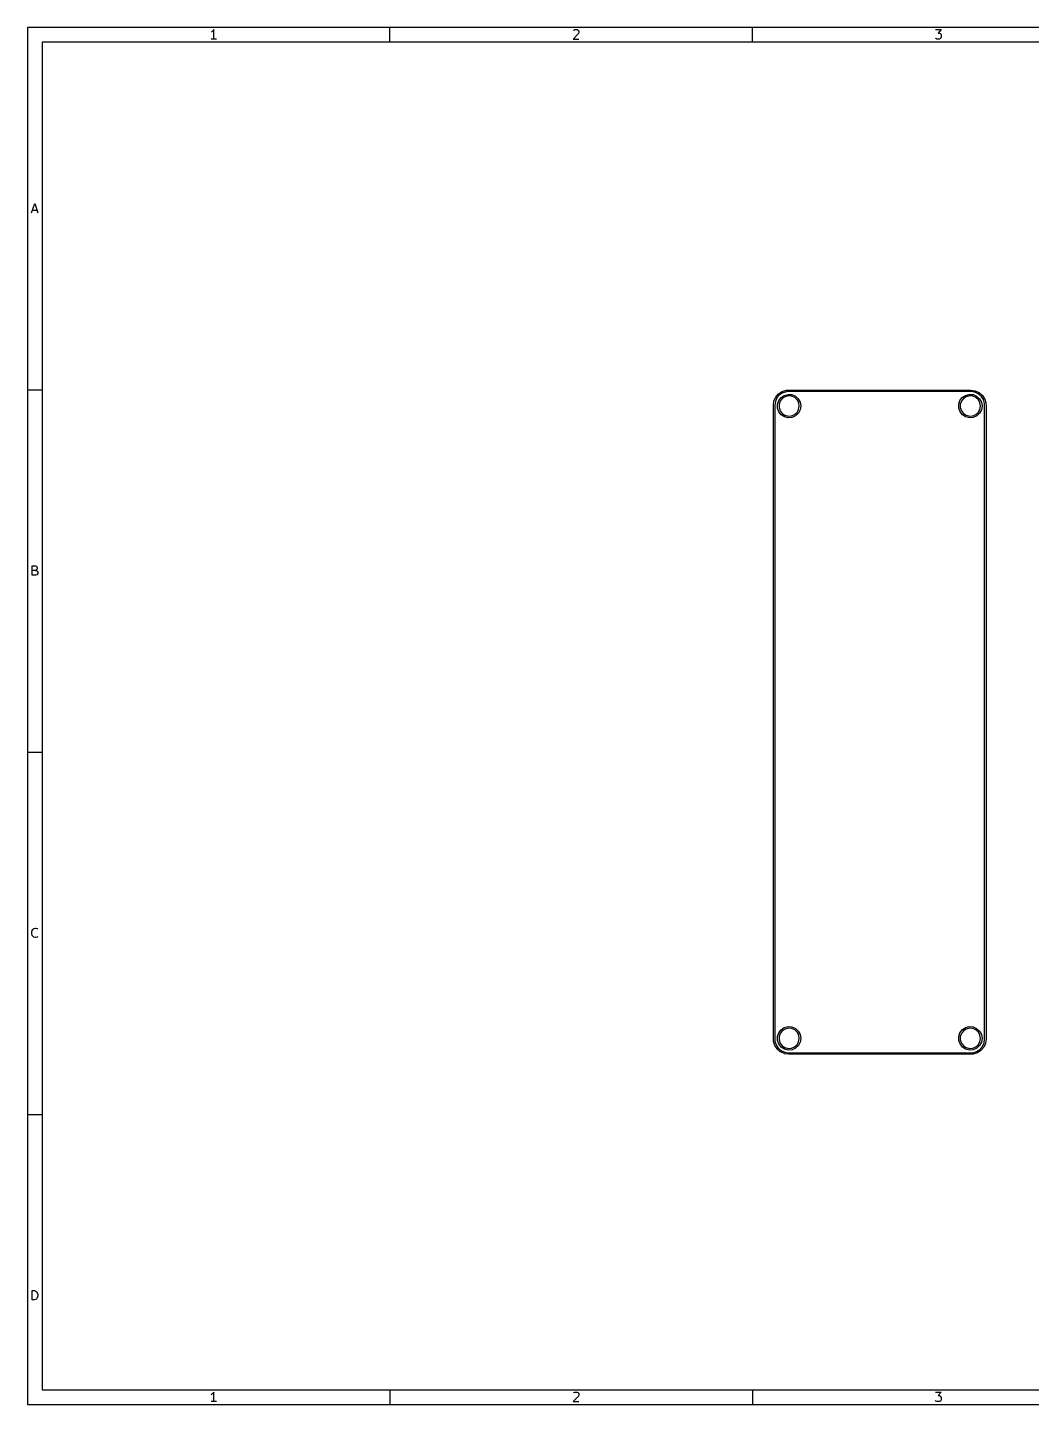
# Model space of a CAD drawing. Extents: x 10 to 287, y -200 to -10.
# Drawn here: x 10 to 148.5, y -200 to -10 of the extents above; entities that cross this region are included whole.
import ezdxf

# ---------------------------------------------------------------- set-up
doc = ezdxf.new("R2010")
doc.units = 0
doc.header["$MEASUREMENT"] = 0
doc.layers.add('BLACK', color=7, linetype='CONTINUOUS')

msp = doc.modelspace()

# ---------------------------------------------------------------- linework, layer by layer
at = {"layer": 'BLACK', "linetype": 'CONTINUOUS'}
for p, q in [((10, -10), (10, -200.007)), ((287.002, -10), (10, -10)), ((35.4464, -10.5976), (35.3226, -10.6595)), ((35.5702, -10.4738), (35.4464, -10.5976)), ((35.694, -10.2881), (35.5702, -10.4738)), ((35.694, -11.5881), (35.694, -10.2881)), ((60, -12), (60, -10)), ((86.0036, -10.8452), (85.2607, -11.5881)), ((85.3226, -10.4119), (85.3845, -10.35)), ((85.3845, -10.35), (85.5083, -10.2881)), ((85.5083, -10.2881), (85.8179, -10.2881)), ((85.8179, -10.2881), (85.9417, -10.35)), ((85.9417, -10.35), (86.0036, -10.4119)), ((86.0036, -10.4119), (86.0655, -10.5357)), ((86.0655, -10.6595), (86.0036, -10.8452)), ((86.0655, -10.5357), (86.0655, -10.6595)), ((110, -12), (110, -10)), ((135.261, -10.2881), (136.065, -10.2881)), ((136.065, -10.2881), (135.632, -10.7833)), ((135.632, -10.7833), (135.818, -10.7833)), ((135.818, -10.7833), (135.942, -10.8452)), ((135.942, -10.8452), (136.004, -10.9071)), ((136.004, -10.9071), (136.065, -11.031)), ((136.065, -11.3405), (136.004, -11.4643)), ((136.065, -11.031), (136.065, -11.3405)), ((12, -12), (12, -198.007)), ((285.002, -12), (12, -12)), ((36.0655, -11.5881), (35.3226, -11.5881)), ((85.2607, -11.5881), (86.0655, -11.5881)), ((135.323, -11.5262), (135.261, -11.4643)), ((135.446, -11.5881), (135.323, -11.5262)), ((135.818, -11.5881), (135.446, -11.5881)), ((135.942, -11.5262), (135.818, -11.5881)), ((136.004, -11.4643), (135.942, -11.5262)), ((10.5667, -35.5881), (11, -34.2881)), ((10.6905, -35.2167), (11.3095, -35.2167)), ((11, -34.2881), (11.4333, -35.5881)), ((10, -60), (12, -60)), ((113.231, -60.9922), (113.601, -60.5626)), ((113.744, -60.704), (113.392, -61.1119)), ((113.601, -60.5626), (113.602, -60.5617)), ((113.601, -60.5626), (113.601, -60.5626)), ((113.601, -60.5626), (113.601, -60.5626)), ((113.602, -60.5617), (113.613, -60.5529)), ((113.613, -60.5529), (113.623, -60.544)), ((113.623, -60.544), (114.099, -60.2355)), ((114.195, -60.4111), (113.744, -60.704)), ((113.958, -61.0541), (114.4, -60.7585)), ((114.099, -60.2355), (114.1, -60.2349)), ((114.099, -60.2355), (114.099, -60.2355)), ((114.099, -60.2355), (114.099, -60.2355)), ((114.1, -60.2349), (114.112, -60.2293)), ((114.112, -60.2293), (114.124, -60.2236)), ((114.124, -60.2236), (114.668, -60.0612)), ((114.715, -60.2559), (114.195, -60.4111)), ((114.4, -60.7585), (114.915, -60.6222)), ((114.668, -60.0612), (114.669, -60.0608)), ((114.669, -60.0608), (114.679, -60.0594)), ((114.679, -60.0594), (114.689, -60.0572)), ((114.689, -60.0572), (114.98, -60.0356)), ((114.996, -60.235), (114.715, -60.2559)), ((114.915, -60.6222), (115.445, -60.6598)), ((114.98, -60.0356), (114.983, -60.035)), ((114.983, -60.035), (140.151, -60.035)), ((140.135, -60.235), (114.996, -60.235)), ((115.445, -60.6598), (115.935, -60.8672)), ((138.958, -61.0541), (139.4, -60.7585)), ((139.4, -60.7585), (139.915, -60.6222)), ((139.915, -60.6222), (140.445, -60.6598)), ((140.675, -60.3123), (140.135, -60.235)), ((140.151, -60.035), (140.158, -60.0362)), ((140.158, -60.0362), (140.718, -60.1164)), ((140.445, -60.6598), (140.935, -60.8672)), ((141.165, -60.5352), (140.675, -60.3123)), ((140.718, -60.1164), (140.718, -60.1164)), ((140.718, -60.1164), (140.718, -60.1164)), ((140.718, -60.1164), (140.719, -60.1166)), ((140.719, -60.1166), (140.732, -60.1205)), ((140.732, -60.1205), (140.745, -60.1244)), ((140.745, -60.1244), (141.261, -60.3591)), ((141.573, -60.8867), (141.165, -60.5352)), ((141.261, -60.3591), (141.261, -60.3591)), ((141.261, -60.3591), (141.261, -60.3591)), ((141.261, -60.3591), (141.262, -60.3596)), ((141.262, -60.3596), (141.273, -60.367)), ((141.273, -60.367), (141.285, -60.3743)), ((141.285, -60.3743), (141.714, -60.7445)), ((141.714, -60.7445), (141.714, -60.7445)), ((141.714, -60.7445), (141.714, -60.7445)), ((141.714, -60.7445), (141.715, -60.7453)), ((141.715, -60.7453), (141.724, -60.7556)), ((141.724, -60.7556), (141.733, -60.7659)), ((141.733, -60.7659), (142.041, -61.2417)), ((112.892, -62.1263), (112.893, -62.1193)), ((112.892, -149.594), (112.892, -62.1263)), ((112.893, -62.1193), (112.973, -61.5595)), ((112.973, -61.5595), (112.974, -61.5583)), ((112.973, -61.5595), (112.973, -61.5595)), ((112.973, -61.5595), (112.973, -61.5595)), ((112.974, -61.5583), (112.978, -61.5453)), ((112.978, -61.5453), (112.981, -61.5323)), ((112.981, -61.5323), (113.216, -61.0161)), ((113.169, -61.602), (113.092, -62.1421)), ((113.092, -62.1421), (113.092, -149.581)), ((113.392, -61.1119), (113.169, -61.602)), ((113.216, -61.0161), (113.217, -61.015)), ((113.216, -61.0161), (113.216, -61.0161)), ((113.216, -61.0161), (113.216, -61.0161)), ((113.217, -61.015), (113.224, -61.0036)), ((113.224, -61.0036), (113.231, -60.9922)), ((113.467, -61.9816), (113.635, -61.477)), ((113.471, -62.5135), (113.467, -61.9816)), ((113.647, -63.0154), (113.471, -62.5135)), ((113.635, -61.477), (113.958, -61.0541)), ((113.688, -61.9943), (113.684, -62.454)), ((113.684, -62.454), (113.83, -62.8901)), ((113.84, -61.5605), (113.688, -61.9943)), ((114.125, -61.1995), (113.84, -61.5605)), ((114.511, -60.9501), (114.125, -61.1995)), ((114.957, -60.8393), (114.511, -60.9501)), ((115.415, -60.879), (114.957, -60.8393)), ((115.836, -61.0649), (115.415, -60.879)), ((116.173, -61.3769), (115.836, -61.0649)), ((115.935, -60.8672), (116.331, -61.2221)), ((116.392, -61.7815), (116.173, -61.3769)), ((116.331, -61.2221), (116.591, -61.6862)), ((116.384, -62.7092), (116.467, -62.257)), ((116.467, -62.235), (116.392, -61.7815)), ((116.467, -62.257), (116.467, -62.235)), ((116.591, -61.6862), (116.687, -62.2096)), ((116.687, -62.235), (116.6, -62.7597)), ((116.687, -62.2096), (116.687, -62.235)), ((138.467, -61.9816), (138.635, -61.477)), ((138.471, -62.5135), (138.467, -61.9816)), ((138.647, -63.0154), (138.471, -62.5135)), ((138.635, -61.477), (138.958, -61.0541)), ((138.688, -61.9943), (138.684, -62.454)), ((138.684, -62.454), (138.83, -62.8901)), ((138.84, -61.5605), (138.688, -61.9943)), ((139.125, -61.1995), (138.84, -61.5605)), ((139.511, -60.9501), (139.125, -61.1995)), ((139.957, -60.8393), (139.511, -60.9501)), ((140.415, -60.879), (139.957, -60.8393)), ((140.836, -61.0649), (140.415, -60.879)), ((141.173, -61.3769), (140.836, -61.0649)), ((140.935, -60.8672), (141.331, -61.2221)), ((141.392, -61.7815), (141.173, -61.3769)), ((141.331, -61.2221), (141.591, -61.6862)), ((141.384, -62.7092), (141.467, -62.257)), ((141.467, -62.235), (141.392, -61.7815)), ((141.467, -62.257), (141.467, -62.235)), ((141.866, -61.3385), (141.573, -60.8867)), ((141.591, -61.6862), (141.687, -62.2096)), ((141.687, -62.235), (141.6, -62.7597)), ((141.687, -62.2096), (141.687, -62.235)), ((142.021, -61.8576), (141.866, -61.3385)), ((142.042, -62.1387), (142.021, -61.8576)), ((142.041, -61.2417), (142.041, -61.2417)), ((142.041, -61.2417), (142.041, -61.2417)), ((142.041, -61.2417), (142.042, -61.2427)), ((142.042, -61.2427), (142.048, -61.2551)), ((142.042, -149.578), (142.042, -62.1387)), ((142.048, -61.2551), (142.053, -61.2674)), ((142.053, -61.2674), (142.216, -61.8107)), ((142.216, -61.8107), (142.216, -61.8119)), ((142.216, -61.8119), (142.218, -61.822)), ((142.218, -61.822), (142.22, -61.832)), ((142.22, -61.832), (142.241, -62.1226)), ((142.241, -62.1226), (142.242, -62.1263)), ((142.242, -62.1263), (142.242, -149.594)), ((113.977, -63.4332), (113.647, -63.0154)), ((113.83, -62.8901), (114.109, -63.2556)), ((114.424, -63.7218), (113.977, -63.4332)), ((114.109, -63.2556), (114.491, -63.511)), ((114.94, -63.85), (114.424, -63.7218)), ((114.491, -63.511), (114.935, -63.6288)), ((114.935, -63.6288), (115.394, -63.5963)), ((115.47, -63.8041), (114.94, -63.85)), ((115.394, -63.5963), (115.817, -63.4171)), ((115.956, -63.589), (115.47, -63.8041)), ((115.817, -63.4171), (116.16, -63.1103)), ((116.347, -63.2279), (115.956, -63.589)), ((116.16, -63.1103), (116.384, -62.7092)), ((116.6, -62.7597), (116.347, -63.2279)), ((138.977, -63.4332), (138.647, -63.0154)), ((138.83, -62.8901), (139.109, -63.2556)), ((139.424, -63.7218), (138.977, -63.4332)), ((139.109, -63.2556), (139.491, -63.511)), ((139.94, -63.85), (139.424, -63.7218)), ((139.491, -63.511), (139.935, -63.6288)), ((139.935, -63.6288), (140.394, -63.5963)), ((140.47, -63.8041), (139.94, -63.85)), ((140.394, -63.5963), (140.817, -63.4171)), ((140.956, -63.589), (140.47, -63.8041)), ((140.817, -63.4171), (141.16, -63.1103)), ((141.347, -63.2279), (140.956, -63.589)), ((141.16, -63.1103), (141.384, -62.7092)), ((141.6, -62.7597), (141.347, -63.2279)), ((10.6595, -85.5881), (10.6595, -84.2881)), ((10.6595, -84.2881), (11.0929, -84.2881)), ((11.0929, -84.9071), (10.6595, -84.9071)), ((11.0929, -84.2881), (11.2167, -84.35)), ((11.2167, -84.8452), (11.0929, -84.9071)), ((11.0929, -84.9071), (11.2786, -84.969)), ((11.2167, -84.35), (11.2786, -84.4119)), ((11.2786, -84.7833), (11.2167, -84.8452)), ((11.2786, -84.4119), (11.3405, -84.5357)), ((11.3405, -84.6595), (11.2786, -84.7833)), ((11.2786, -84.969), (11.3405, -85.031)), ((11.3405, -85.4643), (11.2786, -85.5262)), ((11.3405, -84.5357), (11.3405, -84.6595)), ((11.3405, -85.031), (11.4024, -85.1548)), ((11.4024, -85.3405), (11.3405, -85.4643)), ((11.4024, -85.1548), (11.4024, -85.3405)), ((11.1548, -85.5881), (10.6595, -85.5881)), ((11.2786, -85.5262), (11.1548, -85.5881)), ((10, -110), (12, -110)), ((10.5976, -134.845), (10.6595, -134.598)), ((10.5976, -135.031), (10.5976, -134.845)), ((10.6595, -134.598), (10.7214, -134.474)), ((10.7214, -134.474), (10.8452, -134.35)), ((10.8452, -134.35), (11.031, -134.288)), ((11.031, -134.288), (11.1548, -134.288)), ((11.1548, -134.288), (11.3405, -134.35)), ((11.3405, -134.35), (11.4024, -134.412)), ((10.6595, -135.279), (10.5976, -135.031)), ((10.7214, -135.402), (10.6595, -135.279)), ((10.8452, -135.526), (10.7214, -135.402)), ((11.031, -135.588), (10.8452, -135.526)), ((11.1548, -135.588), (11.031, -135.588)), ((11.3405, -135.526), (11.1548, -135.588)), ((11.4024, -135.464), (11.3405, -135.526)), ((113.958, -148.304), (114.4, -148.009)), ((114.511, -148.2), (114.125, -148.45)), ((114.4, -148.009), (114.915, -147.872)), ((114.957, -148.089), (114.511, -148.2)), ((114.915, -147.872), (115.445, -147.91)), ((115.415, -148.129), (114.957, -148.089)), ((115.836, -148.315), (115.415, -148.129)), ((115.445, -147.91), (115.935, -148.117)), ((115.935, -148.117), (116.331, -148.472)), ((138.958, -148.304), (139.4, -148.009)), ((139.511, -148.2), (139.125, -148.45)), ((139.4, -148.009), (139.915, -147.872)), ((139.957, -148.089), (139.511, -148.2)), ((139.915, -147.872), (140.445, -147.91)), ((140.415, -148.129), (139.957, -148.089)), ((140.836, -148.315), (140.415, -148.129)), ((140.445, -147.91), (140.935, -148.117)), ((140.935, -148.117), (141.331, -148.472)), ((112.893, -149.597), (112.892, -149.594)), ((112.914, -149.888), (112.893, -149.597)), ((112.916, -149.898), (112.914, -149.888)), ((112.918, -149.908), (112.916, -149.898)), ((112.918, -149.909), (112.918, -149.908)), ((113.081, -150.453), (112.918, -149.909)), ((113.092, -149.581), (113.113, -149.862)), ((113.113, -149.862), (113.268, -150.382)), ((113.467, -149.232), (113.635, -148.727)), ((113.471, -149.764), (113.467, -149.232)), ((113.647, -150.265), (113.471, -149.764)), ((113.635, -148.727), (113.958, -148.304)), ((113.688, -149.244), (113.684, -149.704)), ((113.684, -149.704), (113.83, -150.14)), ((113.84, -148.811), (113.688, -149.244)), ((114.125, -148.45), (113.84, -148.811)), ((116.173, -148.627), (115.836, -148.315)), ((116.16, -150.36), (116.384, -149.959)), ((116.392, -149.032), (116.173, -148.627)), ((116.331, -148.472), (116.591, -148.936)), ((116.6, -150.01), (116.347, -150.478)), ((116.384, -149.959), (116.467, -149.507)), ((116.467, -149.485), (116.392, -149.032)), ((116.467, -149.507), (116.467, -149.485)), ((116.591, -148.936), (116.687, -149.46)), ((116.687, -149.485), (116.6, -150.01)), ((116.687, -149.46), (116.687, -149.485)), ((138.467, -149.232), (138.635, -148.727)), ((138.471, -149.764), (138.467, -149.232)), ((138.647, -150.265), (138.471, -149.764)), ((138.635, -148.727), (138.958, -148.304)), ((138.688, -149.244), (138.684, -149.704)), ((138.684, -149.704), (138.83, -150.14)), ((138.84, -148.811), (138.688, -149.244)), ((139.125, -148.45), (138.84, -148.811)), ((141.173, -148.627), (140.836, -148.315)), ((141.16, -150.36), (141.384, -149.959)), ((141.392, -149.032), (141.173, -148.627)), ((141.331, -148.472), (141.591, -148.936)), ((141.6, -150.01), (141.347, -150.478)), ((141.384, -149.959), (141.467, -149.507)), ((141.467, -149.485), (141.392, -149.032)), ((141.467, -149.507), (141.467, -149.485)), ((141.591, -148.936), (141.687, -149.46)), ((141.687, -149.485), (141.6, -150.01)), ((141.687, -149.46), (141.687, -149.485)), ((141.965, -150.118), (142.042, -149.578)), ((142.241, -149.601), (142.161, -150.161)), ((142.242, -149.594), (142.241, -149.601)), ((113.086, -150.465), (113.081, -150.453)), ((113.092, -150.477), (113.086, -150.465)), ((113.093, -150.478), (113.092, -150.477)), ((113.401, -150.954), (113.093, -150.478)), ((113.268, -150.382), (113.561, -150.833)), ((113.41, -150.964), (113.401, -150.954)), ((113.419, -150.975), (113.41, -150.964)), ((113.42, -150.976), (113.419, -150.975)), ((113.849, -151.346), (113.42, -150.976)), ((113.42, -150.976), (113.42, -150.976)), ((113.42, -150.976), (113.42, -150.976)), ((113.561, -150.833), (113.969, -151.185)), ((113.977, -150.683), (113.647, -150.265)), ((113.83, -150.14), (114.109, -150.506)), ((113.861, -151.353), (113.849, -151.346)), ((113.872, -151.36), (113.861, -151.353)), ((113.873, -151.361), (113.872, -151.36)), ((114.389, -151.596), (113.873, -151.361)), ((113.873, -151.361), (113.873, -151.361)), ((113.873, -151.361), (113.873, -151.361)), ((113.969, -151.185), (114.459, -151.408)), ((114.424, -150.972), (113.977, -150.683)), ((114.109, -150.506), (114.491, -150.761)), ((114.402, -151.599), (114.389, -151.596)), ((114.415, -151.603), (114.402, -151.599)), ((114.416, -151.604), (114.415, -151.603)), ((114.976, -151.684), (114.416, -151.604)), ((114.416, -151.604), (114.416, -151.604)), ((114.94, -151.1), (114.424, -150.972)), ((114.459, -151.408), (114.999, -151.485)), ((114.491, -150.761), (114.935, -150.879)), ((114.935, -150.879), (115.394, -150.846)), ((115.47, -151.054), (114.94, -151.1)), ((114.983, -151.685), (114.976, -151.684)), ((140.151, -151.685), (114.983, -151.685)), ((114.999, -151.485), (140.138, -151.485)), ((115.394, -150.846), (115.817, -150.667)), ((115.956, -150.839), (115.47, -151.054)), ((115.817, -150.667), (116.16, -150.36)), ((116.347, -150.478), (115.956, -150.839)), ((138.977, -150.683), (138.647, -150.265)), ((138.83, -150.14), (139.109, -150.506)), ((139.424, -150.972), (138.977, -150.683)), ((139.109, -150.506), (139.491, -150.761)), ((139.94, -151.1), (139.424, -150.972)), ((139.491, -150.761), (139.935, -150.879)), ((139.935, -150.879), (140.394, -150.846)), ((140.47, -151.054), (139.94, -151.1)), ((140.138, -151.485), (140.419, -151.464)), ((140.154, -151.684), (140.151, -151.685)), ((140.445, -151.663), (140.154, -151.684)), ((140.394, -150.846), (140.817, -150.667)), ((140.419, -151.464), (140.939, -151.309)), ((140.455, -151.661), (140.445, -151.663)), ((140.465, -151.659), (140.455, -151.661)), ((140.466, -151.659), (140.465, -151.659)), ((141.01, -151.496), (140.466, -151.659)), ((140.956, -150.839), (140.47, -151.054)), ((140.817, -150.667), (141.16, -150.36)), ((140.939, -151.309), (141.39, -151.016)), ((141.347, -150.478), (140.956, -150.839)), ((141.022, -151.491), (141.01, -151.496)), ((141.034, -151.485), (141.022, -151.491)), ((141.035, -151.484), (141.034, -151.485)), ((141.511, -151.176), (141.035, -151.484)), ((141.39, -151.016), (141.742, -150.608)), ((141.521, -151.167), (141.511, -151.176)), ((141.532, -151.158), (141.521, -151.167)), ((141.533, -151.157), (141.532, -151.158)), ((141.903, -150.728), (141.533, -151.157)), ((141.533, -151.157), (141.533, -151.157)), ((141.533, -151.157), (141.533, -151.157)), ((141.742, -150.608), (141.965, -150.118)), ((141.91, -150.716), (141.903, -150.728)), ((141.917, -150.705), (141.91, -150.716)), ((141.918, -150.704), (141.917, -150.705)), ((142.153, -150.188), (141.918, -150.704)), ((141.918, -150.704), (141.918, -150.704)), ((141.918, -150.704), (141.918, -150.704)), ((142.156, -150.175), (142.153, -150.188)), ((142.16, -150.162), (142.156, -150.175)), ((142.161, -150.161), (142.16, -150.162)), ((10, -160), (12, -160)), ((10.6595, -185.588), (10.6595, -184.288)), ((10.6595, -184.288), (10.969, -184.288)), ((10.969, -184.288), (11.1548, -184.35)), ((10.969, -185.588), (10.6595, -185.588)), ((11.1548, -185.526), (10.969, -185.588)), ((11.1548, -184.35), (11.2786, -184.474)), ((11.2786, -185.402), (11.1548, -185.526)), ((11.2786, -184.474), (11.3405, -184.598)), ((11.3405, -185.279), (11.2786, -185.402)), ((11.3405, -184.598), (11.4024, -184.845)), ((11.4024, -185.031), (11.3405, -185.279)), ((11.4024, -184.845), (11.4024, -185.031)), ((12, -198.007), (285.002, -198.007)), ((35.4464, -198.605), (35.3226, -198.667)), ((35.5702, -198.481), (35.4464, -198.605)), ((35.694, -198.295), (35.5702, -198.481)), ((35.694, -199.595), (35.694, -198.295)), ((60, -198.007), (60, -200.007)), ((86.0036, -198.852), (85.2607, -199.595)), ((85.3226, -198.419), (85.3845, -198.357)), ((85.3845, -198.357), (85.5083, -198.295)), ((85.5083, -198.295), (85.8179, -198.295)), ((85.8179, -198.295), (85.9417, -198.357)), ((85.9417, -198.357), (86.0036, -198.419)), ((86.0036, -198.419), (86.0655, -198.543)), ((86.0655, -198.667), (86.0036, -198.852)), ((86.0655, -198.543), (86.0655, -198.667)), ((110, -198.007), (110, -200.007)), ((135.261, -198.295), (136.065, -198.295)), ((135.323, -199.533), (135.261, -199.471)), ((136.065, -198.295), (135.632, -198.791)), ((135.632, -198.791), (135.818, -198.791)), ((135.818, -198.791), (135.942, -198.852)), ((135.942, -198.852), (136.004, -198.914)), ((136.004, -199.471), (135.942, -199.533)), ((136.004, -198.914), (136.065, -199.038)), ((136.065, -199.348), (136.004, -199.471)), ((136.065, -199.038), (136.065, -199.348)), ((10, -200.007), (287.002, -200.007)), ((36.0655, -199.595), (35.3226, -199.595)), ((85.2607, -199.595), (86.0655, -199.595)), ((135.446, -199.595), (135.323, -199.533)), ((135.818, -199.595), (135.446, -199.595)), ((135.942, -199.533), (135.818, -199.595))]:
    msp.add_line(p, q, dxfattribs=at)

doc.saveas('drawing.dxf')
